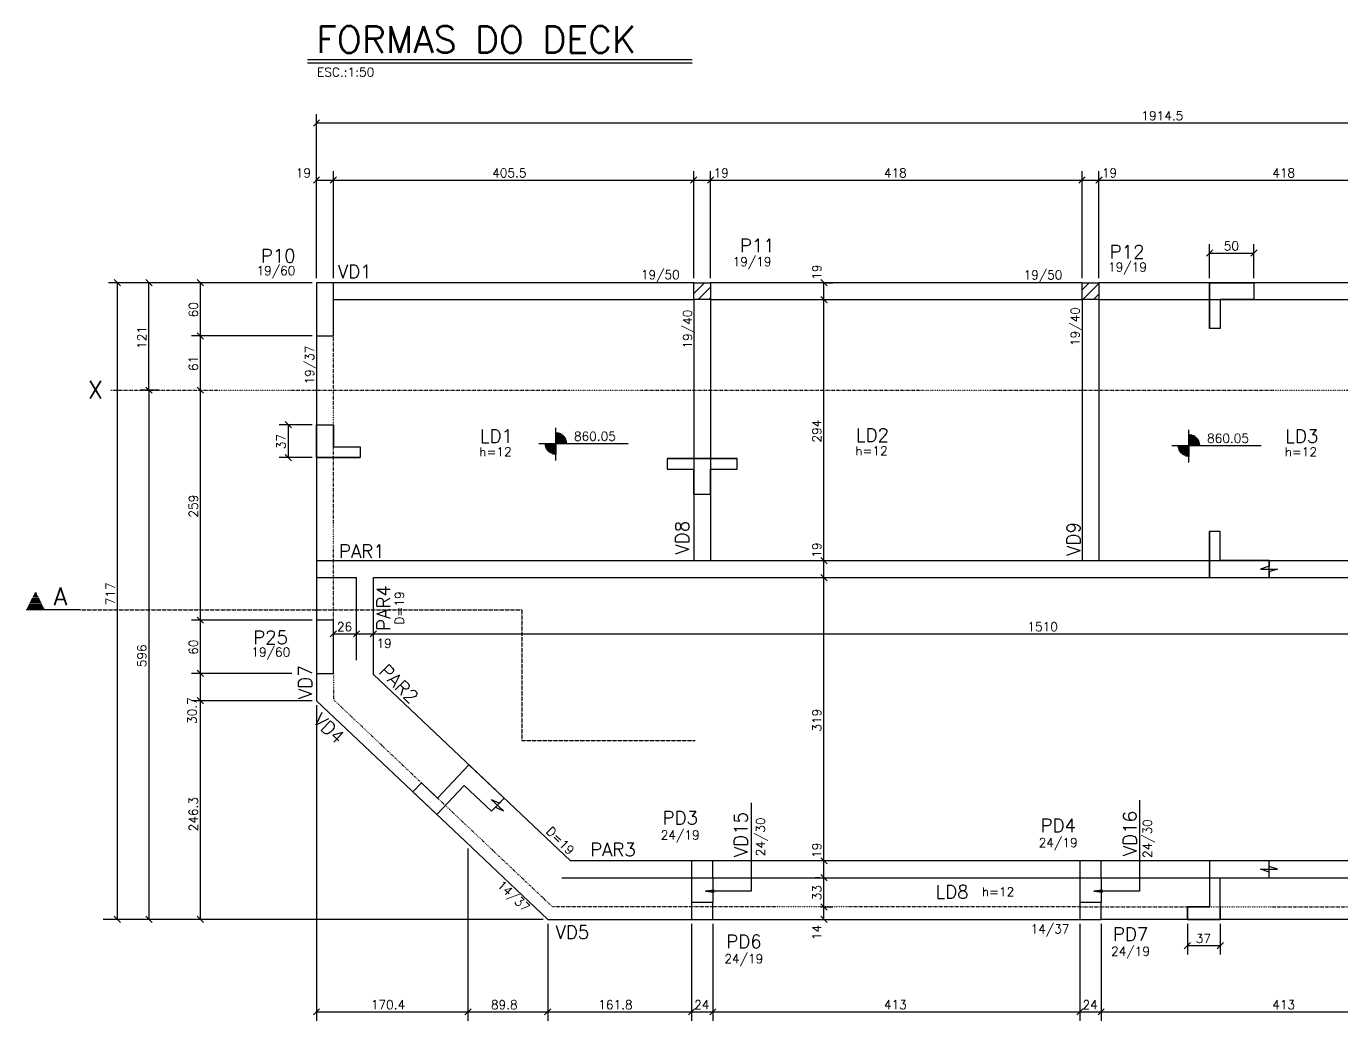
# Model space of a CAD drawing. Extents: x 1053 to 3876, y 1273 to 2418.
# Drawn here: x 1053 to 2533, y 1298 to 2418 of the extents above; entities that cross this region are included whole.
import ezdxf

# ---------------------------------------------------------------- set-up
doc = ezdxf.new("R2010")
doc.units = 0
doc.header["$MEASUREMENT"] = 0
doc.linetypes.add('ESTILO_TQS_0004', pattern=[2, 0.5, -0.4, 0.1, -0.4, 0.1, -0.5])
doc.linetypes.add('ESTILO_TQS_0005', pattern=[0.4, 0.3, -0.1])
for name, color, linetype in [('2', 2, 'CONTINUOUS'), ('3', 3, 'CONTINUOUS'), ('4', 4, 'CONTINUOUS'), ('6', 6, 'CONTINUOUS'), ('7', 7, 'CONTINUOUS'), ('8', 8, 'CONTINUOUS'), ('9', 9, 'CONTINUOUS')]:
    doc.layers.add(name, color=color, linetype=linetype)
doc.styles.get("Standard").update_dxf_attribs({"font": 'ROMANS.SHX'})

msp = doc.modelspace()

# ---------------------------------------------------------------- linework, layer by layer
at = {"layer": '2', "linetype": 'Continuous'}
for p, q in [((1376.074966, 2305.194829), (1383.146034, 2312.265897)), ((1376.074966, 2240.87586), (1383.146034, 2247.946928)), ((1395.074966, 2240.87586), (1402.146034, 2247.946928)), ((1395.074966, 2240.87586), (1402.146034, 2247.946928)), ((1800.574966, 2240.87586), (1807.646034, 2247.946928)), ((1800.574966, 2240.87586), (1807.646034, 2247.946928)), ((1819.574966, 2240.87586), (1826.646034, 2247.946928)), ((1819.574966, 2240.87586), (1826.646034, 2247.946928)), ((2237.574966, 2240.87586), (2244.646034, 2247.946928)), ((2237.574966, 2240.87586), (2244.646034, 2247.946928)), ((2256.574966, 2240.87586), (2263.646034, 2247.946928)), ((2256.574966, 2240.87586), (2263.646034, 2247.946928)), ((2381.077196, 2158.60652), (2388.148264, 2165.677588)), ((2431.077196, 2158.60652), (2438.148264, 2165.677588)), ((1159.146194, 2125.250343), (1152.075127, 2132.321411)), ((1194.5783, 2125.250343), (1187.507232, 2132.321411)), ((1252.570067, 2125.250343), (1245.498999, 2132.321411)), ((1252.570067, 2125.250343), (1245.498999, 2132.321411)), ((1252.570067, 2125.250343), (1245.498999, 2132.321411)), ((1954.182536, 2125.250343), (1947.111468, 2132.321411)), ((1954.182536, 2106.250343), (1947.111468, 2113.321411)), ((1954.182536, 2106.250343), (1947.111468, 2113.321411)), ((1252.570067, 2065.250343), (1245.498999, 2072.321411)), ((1252.570067, 2065.250343), (1245.498999, 2072.321411)), ((1187.507232, 2011.321411), (1194.5783, 2004.250343)), ((1187.507232, 2011.321411), (1194.5783, 2004.250343)), ((1194.5783, 2004.250343), (1187.507232, 2011.321411)), ((1194.5783, 2004.250343), (1187.507232, 2011.321411)), ((1252.570067, 2004.250343), (1245.498999, 2011.321411)), ((1252.570067, 2004.250343), (1245.498999, 2011.321411)), ((1344.229797, 1972.351046), (1351.300865, 1965.279979)), ((1344.229797, 1935.351046), (1351.300865, 1928.279979)), ((1954.182536, 1812.250343), (1947.111468, 1819.321411)), ((1954.182536, 1812.250343), (1947.111468, 1819.321411)), ((1954.182536, 1793.250343), (1947.111468, 1800.321411)), ((1954.182536, 1793.250343), (1947.111468, 1800.321411)), ((1252.570067, 1745.250343), (1245.498999, 1752.321411)), ((1252.570067, 1745.250343), (1245.498999, 1752.321411)), ((1395.074966, 1729.850884), (1402.146034, 1736.921952)), ((1421.074966, 1729.850884), (1428.146034, 1736.921952)), ((1421.074966, 1729.850884), (1428.146034, 1736.921952)), ((1440.074966, 1729.850884), (1447.146034, 1736.921952)), ((1440.074966, 1729.850884), (1447.146034, 1736.921952)), ((1252.570067, 1685.250343), (1245.498999, 1692.321411)), ((1252.570067, 1685.250343), (1245.498999, 1692.321411)), ((1252.570067, 1654.541492), (1245.498999, 1661.612559)), ((1252.570067, 1654.541492), (1245.498999, 1661.612559)), ((1954.182536, 1474.250343), (1947.111468, 1481.321411)), ((1954.182536, 1474.250343), (1947.111468, 1481.321411)), ((1954.182536, 1455.250343), (1947.111468, 1462.321411)), ((1954.182536, 1455.250343), (1947.111468, 1462.321411)), ((1954.182536, 1422.250343), (1947.111468, 1429.321411)), ((1954.182536, 1422.250343), (1947.111468, 1429.321411)), ((1159.146194, 1408.250343), (1152.075127, 1415.321411)), ((1187.507232, 1415.321411), (1194.5783, 1408.250343)), ((1252.570067, 1408.250343), (1245.498999, 1415.321411)), ((1954.182536, 1408.250343), (1947.111468, 1415.321411)), ((2356.077196, 1378.722086), (2363.148264, 1385.793154)), ((2393.077196, 1378.722086), (2400.148264, 1385.793154)), ((1376.074966, 1304.198962), (1383.146034, 1311.270029)), ((1546.47126, 1304.198962), (1553.542328, 1311.270029)), ((1546.47126, 1304.198962), (1553.542328, 1311.270029)), ((1636.272159, 1304.198962), (1643.343226, 1311.270029)), ((1636.272159, 1304.198962), (1643.343226, 1311.270029)), ((1798.074966, 1304.198962), (1805.146034, 1311.270029)), ((1798.074966, 1304.198962), (1805.146034, 1311.270029)), ((1822.074966, 1304.198962), (1829.146034, 1311.270029)), ((1822.074966, 1304.198962), (1829.146034, 1311.270029)), ((2235.074966, 1304.198962), (2242.146034, 1311.270029)), ((2235.074966, 1304.198962), (2242.146034, 1311.270029)), ((2259.074966, 1304.198962), (2266.146034, 1311.270029)), ((2259.074966, 1304.198962), (2266.146034, 1311.270029))]:
    msp.add_line(p, q, dxfattribs=at)
at = {"layer": '3', "linetype": 'Continuous'}
for p, q in [((1804.1105, 2116.651697), (1816.24468, 2128.785877)), ((1804.1105, 2128.672513), (1804.223864, 2128.785877)), ((1809.265495, 2109.785877), (1823.1105, 2123.630882)), ((2241.1105, 2120.902347), (2248.99403, 2128.785877)), ((2242.014845, 2109.785877), (2260.1105, 2127.881532)), ((1804.1105, 2109.785877), (1804.1105, 1815.785877)), ((1821.28631, 2109.785877), (1823.1105, 2111.610067)), ((1823.1105, 2109.785877), (1823.1105, 1815.785877)), ((2241.1105, 2109.785877), (2241.1105, 1815.785877)), ((2254.03566, 2109.785877), (2260.1105, 2115.860717)), ((2260.1105, 2109.785877), (2260.1105, 1815.785877)), ((1648.905595, 1928.645636), (1648.905595, 1965.500692)), ((1648.905595, 1960.252268), (1648.905595, 1935.252268)), ((1648.905595, 1959.64492), (1652.75472, 1959.64492)), ((1648.905595, 1958.852071), (1654.654058, 1958.852071)), ((1648.905595, 1958.059222), (1655.977853, 1958.059222)), ((1648.905595, 1957.266361), (1657.013115, 1957.266361)), ((1648.905595, 1956.473572), (1657.860454, 1956.473572)), ((1648.905595, 1955.680723), (1658.569463, 1955.680723)), ((1648.905595, 1954.887862), (1659.1688, 1954.887862)), ((1648.905595, 1954.095012), (1659.676822, 1954.095012)), ((2361.369972, 1926.383844), (2361.369972, 1963.2389)), ((2361.369972, 1957.990476), (2361.369972, 1932.990476)), ((2361.369972, 1957.383129), (2365.219096, 1957.383129)), ((2361.369972, 1956.590279), (2367.118434, 1956.590279)), ((2361.369972, 1955.79743), (2368.44223, 1955.79743)), ((2361.369972, 1955.004569), (2369.477491, 1955.004569)), ((2361.369972, 1954.21178), (2370.32483, 1954.21178)), ((1629.856702, 1947.752268), (1730.243465, 1947.752268)), ((1648.905548, 1946.959466), (1636.405548, 1946.959466)), ((1636.405595, 1947.752268), (1661.405595, 1947.752268)), ((1648.905548, 1946.166617), (1636.506542, 1946.166617)), ((1648.905548, 1945.373768), (1636.633905, 1945.373768)), ((1648.905548, 1944.580919), (1636.814531, 1944.580919)), ((1648.905548, 1943.788118), (1637.050804, 1943.788118)), ((1648.905548, 1942.995221), (1637.346109, 1942.995221)), ((1648.905548, 1942.20242), (1637.705167, 1942.20242)), ((1648.905548, 1941.409571), (1638.134321, 1941.409571)), ((1648.905548, 1940.616721), (1638.642343, 1940.616721)), ((1648.905548, 1939.823872), (1639.241727, 1939.823872)), ((1648.905595, 1953.302163), (1660.105976, 1953.302163)), ((1648.905595, 1952.509314), (1660.465034, 1952.509314)), ((1648.905595, 1951.716465), (1660.760339, 1951.716465)), ((1648.905595, 1950.923664), (1660.996612, 1950.923664)), ((1648.905595, 1950.130815), (1661.17719, 1950.130815)), ((1648.905595, 1949.337966), (1661.304601, 1949.337966)), ((1648.905595, 1948.545117), (1661.405595, 1948.545117)), ((2342.321078, 1945.490476), (2442.707842, 1945.490476)), ((2361.369924, 1944.697675), (2348.869924, 1944.697675)), ((2348.869972, 1945.490476), (2373.869972, 1945.490476)), ((2361.369924, 1943.904826), (2348.970918, 1943.904826)), ((2361.369924, 1943.111976), (2349.098281, 1943.111976)), ((2361.369924, 1942.319127), (2349.278907, 1942.319127)), ((2361.369924, 1941.526326), (2349.51518, 1941.526326)), ((2361.369924, 1940.733429), (2349.810485, 1940.733429)), ((2361.369924, 1939.940628), (2350.169544, 1939.940628)), ((2361.369972, 1953.418931), (2371.03384, 1953.418931)), ((2361.369972, 1952.62607), (2371.633176, 1952.62607)), ((2361.369972, 1951.833221), (2372.141198, 1951.833221)), ((2361.369972, 1951.040372), (2372.570352, 1951.040372)), ((2361.369972, 1950.247523), (2372.92941, 1950.247523)), ((2361.369972, 1949.454674), (2373.224716, 1949.454674)), ((2361.369972, 1948.661872), (2373.460988, 1948.661872)), ((2361.369972, 1947.869023), (2373.641567, 1947.869023)), ((2361.369972, 1947.076174), (2373.768977, 1947.076174)), ((2361.369972, 1946.283325), (2373.869972, 1946.283325)), ((1648.905548, 1939.031071), (1639.950689, 1939.031071)), ((1648.905548, 1938.238162), (1640.798029, 1938.238162)), ((1648.905548, 1937.445361), (1641.83329, 1937.445361)), ((1648.905548, 1936.652512), (1643.157085, 1936.652512)), ((1648.905548, 1935.859663), (1645.05647, 1935.859663)), ((2361.369924, 1939.147779), (2350.598697, 1939.147779)), ((2361.369924, 1938.35493), (2351.106719, 1938.35493)), ((2361.369924, 1937.562081), (2351.706104, 1937.562081)), ((2361.369924, 1936.769279), (2352.415065, 1936.769279)), ((2361.369924, 1935.976371), (2353.262405, 1935.976371)), ((2361.369924, 1935.183569), (2354.297666, 1935.183569)), ((2361.369924, 1934.39072), (2355.621461, 1934.39072)), ((2361.369924, 1933.597871), (2357.520847, 1933.597871)), ((1379.6105, 1815.785877), (3134.1105, 1815.785877)), ((1379.6105, 1796.785877), (1424.6105, 1796.785877)), ((1424.6105, 1703.606432), (1424.6105, 1796.785877)), ((1443.6105, 1687.621528), (1443.6105, 1796.785877)), ((1443.6105, 1796.785877), (2953.6105, 1796.785877)), ((1655.612495, 1458.785877), (2238.6105, 1458.785877)), ((1801.6105, 1458.785877), (1801.6105, 1430.785877)), ((1825.6105, 1458.785877), (1825.6105, 1430.785877)), ((2238.6105, 1458.785877), (2238.6105, 1430.785877)), ((2262.6105, 1458.785877), (2675.6105, 1458.785877)), ((2262.6105, 1458.785877), (2262.6105, 1430.785877)), ((2675.6105, 1411.785877), (2262.6105, 1411.785877))]:
    msp.add_line(p, q, dxfattribs=at)
at = {"layer": '3', "linetype": 'ESTILO_TQS_0004'}
for p, q in [((1398.6105, 1796.785877), (1398.6105, 2068.785877)), ((1398.6105, 1748.785877), (1398.6105, 1796.785877)), ((1825.6105, 1425.785877), (1645.382835, 1425.785877))]:
    msp.add_line(p, q, dxfattribs=at)
at = {"layer": '3', "linetype": 'Continuous'}
for points in [[(1588.1105, 2128.785877), (1398.6105, 2128.785877)], [(1804.1105, 2128.785877), (1588.1105, 2128.785877)], [(2241.1105, 2128.785877), (1823.1105, 2128.785877)], [(2678.1105, 2128.785877), (2260.1105, 2128.785877)], [(1398.6105, 2109.785877), (1804.1105, 2109.785877)], [(1823.1105, 2109.785877), (2241.1105, 2109.785877)], [(2260.1105, 2109.785877), (2678.1105, 2109.785877)], [(1379.6105, 2068.785877), (1379.6105, 1748.785877)], [(1379.6105, 1688.785877), (1379.6105, 1658.077026)], [(2953.6105, 1477.785877), (1665.291712, 1477.785877), (1443.6105, 1687.621528)], [(1379.6105, 1658.077026), (1547.259299, 1499.386559)], [(1547.259395, 1499.386468), (1639.807769, 1411.785877)], [(1639.807769, 1411.785877), (1801.6105, 1411.785877)], [(1825.6105, 1411.785877), (2238.6105, 1411.785877)]]:
    msp.add_lwpolyline(points, dxfattribs=at)
at = {"layer": '3', "linetype": 'ESTILO_TQS_0004'}
for points in [[(1398.6105, 1688.785877), (1398.6105, 1659.365624)], [(1645.382835, 1425.785877), (1398.6105, 1659.365624)], [(2238.6105, 1425.785877), (1825.6105, 1425.785877)], [(2238.6105, 1425.785877), (3112.6105, 1425.785877)]]:
    msp.add_lwpolyline(points, dxfattribs=at)
at = {"layer": '6', "linetype": 'Continuous'}
for p, q in [((1369.649646, 2379.993988), (1802.448254, 2379.993988)), ((1369.649646, 2376.397908), (1802.448254, 2376.397908)), ((2384.61273, 2128.785877), (2384.61273, 2077.244766)), ((2384.61273, 2128.785877), (2434.61273, 2128.785877)), ((2434.61273, 2128.785877), (2434.61273, 2109.785877)), ((2434.61273, 2109.785877), (2396.61273, 2109.785877)), ((2396.61273, 2109.785877), (2396.61273, 2077.244766)), ((1379.6105, 1943.815513), (1379.6105, 1968.815513)), ((1379.6105, 1968.815513), (1398.6105, 1968.815513)), ((1398.6105, 1943.815513), (1398.6105, 1968.815513)), ((1379.6105, 1931.815513), (1379.6105, 1943.815513)), ((1398.6105, 1943.815513), (1428.6105, 1943.815513)), ((1379.6105, 1931.815513), (1398.6105, 1931.815513)), ((1398.6105, 1931.815513), (1428.6105, 1931.815513)), ((1774.1105, 1930.815513), (1804.1105, 1930.815513)), ((1804.1105, 1930.815513), (1823.1105, 1930.815513)), ((1823.1105, 1930.815513), (1853.1105, 1930.815513)), ((1774.1105, 1918.815513), (1804.1105, 1918.815513)), ((1804.1105, 1890.815513), (1804.1105, 1918.815513)), ((1823.1105, 1890.815513), (1823.1105, 1918.815513)), ((1823.1105, 1918.815513), (1853.1105, 1918.815513)), ((1804.1105, 1890.815513), (1823.1105, 1890.815513)), ((2384.61273, 1796.785877), (2384.61273, 1848.785877)), ((2396.61273, 1815.785877), (2396.61273, 1848.785877)), ((2396.61273, 1815.785877), (2451.537807, 1815.785877)), ((2384.61273, 1796.785877), (2451.537807, 1796.785877)), ((1061.017809, 1776.486307), (1065.80436, 1776.486307)), ((1061.815563, 1778.081858), (1065.006611, 1778.081858)), ((1062.613312, 1779.677361), (1064.372263, 1779.677361)), ((1053.838012, 1762.126761), (1072.984156, 1762.126761)), ((1054.635761, 1763.722259), (1072.18636, 1763.722259)), ((1055.433509, 1765.317762), (1071.388612, 1765.317762)), ((1056.231311, 1766.913259), (1070.590863, 1766.913259)), ((1057.02906, 1768.50881), (1069.793114, 1768.50881)), ((1057.826808, 1770.104307), (1068.995366, 1770.104307)), ((1058.624563, 1771.69981), (1068.197605, 1771.69981)), ((1059.422312, 1773.295307), (1067.399857, 1773.295307)), ((1060.22006, 1774.89081), (1066.602108, 1774.89081)), ((1113.838014, 1760.531258), (1053.040263, 1760.531258)), ((1053.181312, 1760.61821), (1113.838014, 1760.61821)), ((2451.537807, 1477.785877), (2384.61273, 1477.785877)), ((2384.61273, 1477.785877), (2384.61273, 1425.785877)), ((2396.61273, 1425.785877), (2396.61273, 1458.785877)), ((2396.61273, 1458.785877), (2451.537807, 1458.785877)), ((2359.61273, 1411.785877), (2359.61273, 1425.785877)), ((2359.61273, 1425.785877), (2384.61273, 1425.785877)), ((2396.61273, 1425.785877), (2396.61273, 1411.785877)), ((2396.61273, 1411.785877), (2359.61273, 1411.785877))]:
    msp.add_line(p, q, dxfattribs=at)
at = {"layer": '7', "linetype": 'Continuous'}
for points in [[(1379.6105, 2068.785877), (1398.6105, 2068.785877), (1398.6105, 2128.785877), (1379.6105, 2128.785877), (1379.6105, 2068.785877)], [(1804.1105, 2128.785877), (1823.1105, 2128.785877), (1823.1105, 2109.785877), (1804.1105, 2109.785877), (1804.1105, 2128.785877)], [(2241.1105, 2128.785877), (2260.1105, 2128.785877), (2260.1105, 2109.785877), (2241.1105, 2109.785877), (2241.1105, 2128.785877)], [(1379.6105, 1688.785877), (1398.6105, 1688.785877), (1398.6105, 1748.785877), (1379.6105, 1748.785877), (1379.6105, 1688.785877)], [(1801.6105, 1458.785877), (1825.6105, 1458.785877), (1825.6105, 1477.785877), (1801.6105, 1477.785877), (1801.6105, 1458.785877)], [(2238.6105, 1458.785877), (2262.6105, 1458.785877), (2262.6105, 1477.785877), (2238.6105, 1477.785877), (2238.6105, 1458.785877)], [(1801.6105, 1411.785877), (1825.6105, 1411.785877), (1825.6105, 1430.785877), (1801.6105, 1430.785877), (1801.6105, 1411.785877)], [(2238.6105, 1411.785877), (2262.6105, 1411.785877), (2262.6105, 1430.785877), (2238.6105, 1430.785877), (2238.6105, 1411.785877)]]:
    msp.add_lwpolyline(points, dxfattribs=at)
at = {"layer": '8', "linetype": 'Continuous'}
for points in [[(2384.61273, 2077.244766), (2384.61273, 2128.785877), (2434.61273, 2128.785877), (2434.61273, 2109.785877), (2396.61273, 2109.785877), (2396.61273, 2077.244766), (2384.61273, 2077.244766)], [(1379.6105, 1931.815513), (1379.6105, 1943.815513), (1379.6105, 1968.815513), (1398.6105, 1968.815513), (1398.6105, 1943.815513), (1428.6105, 1943.815513), (1428.6105, 1931.815513), (1379.6105, 1931.815513)], [(1774.1105, 1930.815513), (1774.1105, 1918.815513), (1804.1105, 1918.815513), (1804.1105, 1890.815513), (1823.1105, 1890.815513), (1823.1105, 1918.815513), (1853.1105, 1918.815513), (1853.1105, 1930.815513), (1774.1105, 1930.815513)], [(2384.61273, 1848.785877), (2384.61273, 1796.785877), (2451.537807, 1796.785877), (2451.537807, 1815.785877), (2396.61273, 1815.785877), (2396.61273, 1848.785877), (2384.61273, 1848.785877)], [(1590.720607, 1548.372267), (1551.201884, 1585.779302), (1515.831041, 1548.411718), (1497.674433, 1565.597399), (1488.050517, 1555.429906), (1514.921909, 1529.99512), (1545.857499, 1562.677075), (1576.661295, 1533.519284), (1590.720607, 1548.372267)], [(2451.537807, 1477.785877), (2384.61273, 1477.785877), (2384.61273, 1425.785877), (2359.61273, 1425.785877), (2359.61273, 1411.785877), (2396.61273, 1411.785877), (2396.61273, 1458.785877), (2451.537807, 1458.785877), (2451.537807, 1477.785877)]]:
    msp.add_lwpolyline(points, dxfattribs=at)
at = {"layer": '9', "linetype": 'Continuous'}
for p, q in [((1379.6105, 2249.411394), (1379.6105, 2318.730363)), ((1379.6105, 2308.730363), (3294.1105, 2308.730363)), ((1379.6105, 2133.785877), (1379.6105, 2254.411394)), ((1398.6105, 2133.785877), (1398.6105, 2254.411394)), ((1804.1105, 2133.785877), (1804.1105, 2254.411394)), ((1823.1105, 2133.785877), (1823.1105, 2254.411394)), ((2241.1105, 2133.785877), (2241.1105, 2254.411394)), ((2260.1105, 2133.785877), (2260.1105, 2254.411394)), ((1379.6105, 2244.411394), (1398.6105, 2244.411394)), ((1398.6105, 2244.411394), (1804.1105, 2244.411394)), ((1804.1105, 2244.411394), (1823.1105, 2244.411394)), ((1823.1105, 2244.411394), (2241.1105, 2244.411394)), ((2241.1105, 2244.411394), (2260.1105, 2244.411394)), ((2260.1105, 2244.411394), (2678.1105, 2244.411394)), ((2384.61273, 2133.785877), (2384.61273, 2172.142054)), ((2384.61273, 2162.142054), (2434.61273, 2162.142054)), ((2434.61273, 2133.785877), (2434.61273, 2172.142054)), ((1234.034533, 2128.785877), (1145.610661, 2128.785877)), ((1155.610661, 1411.785877), (1155.610661, 2128.785877)), ((1244.034533, 2128.785877), (1181.042766, 2128.785877)), ((1191.042766, 2007.785877), (1191.042766, 2128.785877)), ((1374.6105, 2128.785877), (1239.034533, 2128.785877)), ((1268.938717, 2128.785877), (1239.034533, 2128.785877)), ((1249.034533, 2068.785877), (1249.034533, 2128.785877)), ((1950.647002, 2109.785877), (1950.647002, 2128.785877)), ((1953.101742, 2128.785877), (1960.647002, 2128.785877)), ((1950.034678, 2109.785877), (1960.647002, 2109.785877)), ((1950.647002, 1815.785877), (1950.647002, 2109.785877)), ((1374.6105, 2068.785877), (1239.034533, 2068.785877)), ((1249.034533, 2007.785877), (1249.034533, 2068.785877)), ((1202.473087, 2007.785877), (1181.042766, 2007.785877)), ((1197.473087, 2007.785877), (1181.042766, 2007.785877)), ((1197.473087, 2007.785877), (1181.042766, 2007.785877)), ((1191.042766, 2007.785877), (1191.042766, 1411.785877)), ((1249.034533, 1748.785877), (1249.034533, 2007.785877)), ((1374.6105, 1968.815513), (1337.765331, 1968.815513)), ((1347.765331, 1968.815513), (1347.765331, 1931.815513)), ((1374.6105, 1931.815513), (1337.765331, 1931.815513)), ((1949.397963, 1815.785877), (1960.647002, 1815.785877)), ((1950.647002, 1796.785877), (1950.647002, 1815.785877)), ((1947.297275, 1796.785877), (1960.647002, 1796.785877)), ((1950.647002, 1477.785877), (1950.647002, 1796.785877)), ((1374.6105, 1748.785877), (1239.034533, 1748.785877)), ((1249.034533, 1688.785877), (1249.034533, 1748.785877)), ((1398.6105, 1733.216948), (1398.6105, 1743.386418)), ((1398.6105, 1733.386418), (1424.6105, 1733.386418)), ((1424.6105, 1733.445944), (1424.6105, 1743.386418)), ((1424.6105, 1733.386418), (1443.6105, 1733.386418)), ((1443.6105, 1732.622532), (1443.6105, 1743.386418)), ((1443.6105, 1733.386418), (2953.6105, 1733.386418)), ((1351.75907, 1688.785877), (1239.034533, 1688.785877)), ((1249.034533, 1658.077026), (1249.034533, 1688.785877)), ((1374.6105, 1658.077026), (1239.034533, 1658.077026)), ((1249.034533, 1411.785877), (1249.034533, 1658.077026)), ((1379.6105, 1653.077026), (1379.6105, 1297.734496)), ((1550.006794, 1491.785877), (1550.006794, 1297.734496)), ((1947.055932, 1477.785877), (1940.647002, 1477.785877)), ((1950.647002, 1458.785877), (1950.647002, 1477.785877)), ((1945.960097, 1458.785877), (1940.647002, 1458.785877)), ((1950.647002, 1425.785877), (1950.647002, 1458.785877)), ((1947.349966, 1425.785877), (1960.647002, 1425.785877)), ((1950.647002, 1411.785877), (1950.647002, 1425.785877)), ((1186.042766, 1411.785877), (1139.504862, 1411.785877)), ((1186.042766, 1411.785877), (1145.610661, 1411.785877)), ((1176.042766, 1411.785877), (1145.610661, 1411.785877)), ((1244.034533, 1411.785877), (1181.042766, 1411.785877)), ((1634.807693, 1411.785877), (1239.034533, 1411.785877)), ((1639.807693, 1406.785877), (1639.807693, 1297.734496)), ((1801.6105, 1406.785877), (1801.6105, 1297.734496)), ((1825.6105, 1406.785877), (1825.6105, 1297.734496)), ((1948.602349, 1411.785877), (1960.647002, 1411.785877)), ((2238.6105, 1406.785877), (2238.6105, 1297.734496)), ((2262.6105, 1406.785877), (2262.6105, 1297.734496)), ((2359.61273, 1406.785877), (2359.61273, 1372.25762)), ((2396.61273, 1406.785877), (2396.61273, 1372.25762)), ((2359.61273, 1382.25762), (2396.61273, 1382.25762)), ((1379.6105, 1307.734496), (1550.006794, 1307.734496)), ((1550.006794, 1307.734496), (1639.807693, 1307.734496)), ((1639.807693, 1307.734496), (1801.6105, 1307.734496)), ((1801.6105, 1307.734496), (1825.6105, 1307.734496)), ((1825.6105, 1307.734496), (2238.6105, 1307.734496)), ((2238.6105, 1307.734496), (2262.6105, 1307.734496)), ((2262.6105, 1307.734496), (2675.6105, 1307.734496))]:
    msp.add_line(p, q, dxfattribs=at)
at = {"layer": '9', "linetype": 'ESTILO_TQS_0004'}
msp.add_line((1148.261743, 2007.785877), (3876.012835, 2007.785877), dxfattribs=at)
at = {"layer": '9', "linetype": 'ESTILO_TQS_0005'}
for p, q in [((1113.838014, 1760.531258), (1610.615577, 1760.531258)), ((1610.615577, 1760.531258), (1610.615577, 1613.162697)), ((1610.615577, 1613.162697), (1805.620352, 1613.162697)), ((2384.61273, 1425.785877), (2359.61273, 1425.785877))]:
    msp.add_line(p, q, dxfattribs=at)
at = {"layer": '9', "linetype": 'Continuous'}
for points in [[(2451.537807, 1815.785877), (2451.537807, 1809.452532), (2442.037807, 1806.285877), (2461.037807, 1806.285877), (2451.537807, 1803.119204), (2451.537807, 1796.785877)], [(1576.661295, 1533.519284), (1581.015071, 1538.118837), (1590.091264, 1533.887949), (1576.292629, 1546.949253), (1585.368835, 1542.718378), (1589.722599, 1547.317919)], [(1868.841574, 1543.127092), (1868.841574, 1443.60339), (1817.344817, 1443.60339), (1827.259265, 1444.908652), (1817.344817, 1443.60339), (1827.259265, 1442.298128)], [(2305.841574, 1546.198423), (2305.841574, 1443.60339), (2254.344817, 1443.60339), (2264.259265, 1444.908652), (2254.344817, 1443.60339), (2264.259265, 1442.298128)], [(2451.537807, 1458.785877), (2451.537807, 1465.119222), (2442.037807, 1468.285877), (2461.037807, 1468.285877), (2451.537807, 1471.45255), (2451.537807, 1477.785877)]]:
    msp.add_lwpolyline(points, dxfattribs=at)

# ---------------------------------------------------------------- texts
at = {"layer": '2', "linetype": 'Continuous'}
for s, p in [('ESC.:1:50', (1380.269129, 2360.920008)), ('1914.5', (2307.8605, 2311.730363)), ('19', (1356.27717, 2247.411394)), ('405.5', (1577.3605, 2247.411394)), ('19', (1826.44383, 2247.411394)), ('418', (2018.1105, 2247.411394)), ('19', (2263.44383, 2247.411394)), ('418', (2455.1105, 2247.411394)), ('50', (2400.61273, 2165.142054)), ('26', (1402.6105, 1736.386418)), ('1510', (2179.6105, 1736.386418)), ('19', (1447.157087, 1717.619799)), ('37', (2369.11273, 1385.25762)), ('170.4', (1440.808647, 1310.734496)), ('89.8', (1575.907243, 1310.734496)), ('161.8', (1696.709096, 1310.734496)), ('24', (1804.6105, 1310.734496)), ('413', (2018.1105, 1310.734496)), ('24', (2241.6105, 1310.734496)), ('413', (2455.1105, 1310.734496))]:
    msp.add_text(s, height=10, dxfattribs=at).set_placement(p)
for s, p in [('19', (1947.647002, 2132.119207)), ('60', (1246.034533, 2089.785877)), ('121', (1188.042766, 2054.285877)), ('61', (1246.034533, 2029.285877)), ('294', (1947.647002, 1948.785877)), ('37', (1344.765331, 1941.315513)), ('259', (1246.034533, 1864.285877)), ('19', (1947.647002, 1819.119207)), ('717', (1152.610661, 1765.577475)), ('596', (1188.042766, 1695.785877)), ('60', (1246.034533, 1709.785877)), ('30.7', (1244.608121, 1631.8533)), ('319', (1947.647002, 1623.285877)), ('246.3', (1246.034533, 1510.931451)), ('19', (1947.647002, 1481.119207)), ('33', (1947.647002, 1433.285877)), ('14', (1947.647002, 1388.452547))]:
    msp.add_text(s, height=10, rotation=90, dxfattribs=at).set_placement(p)
at = {"layer": '3', "linetype": 'Continuous'}
for s, p in [('19/60', (1312.111298, 2137.344)), ('19/19', (1847.896931, 2147.471617)), ('19/19', (2270.439691, 2141.404336)), ('19/50', (1744.63883, 2132.80732)), ('19/50', (2175.302597, 2132.535877)), ('860.05', (1669.332308, 1950.805193)), ('860.05', (2381.796685, 1948.543401)), ('h=12', (1562.776736, 1933.349679)), ('h=12', (1985.973169, 1934.448978)), ('h=12', (2469.143156, 1933.349679)), ('19/60', (1306.326593, 1707.870658)), ('24/19', (1767.01944, 1501.842487)), ('24/19', (2192.40564, 1493.255047)), ('h=12', (2128.329973, 1437.909412)), ('14/37', (2183.25076, 1396.067734)), ('24/19', (2273.819162, 1370.941337)), ('24/19', (1838.661285, 1362.538898))]:
    msp.add_text(s, height=10, dxfattribs=at).set_placement(p)
for s, rotation, p in [('19/40', 90, (1802.179749, 2054.665331)), ('19/40', 90, (2238.354127, 2057.506858)), ('19/37', 90, (1376.803999, 2014.214556)), ('D=19', 90, (1477.876762, 1743.865305)), ('24/30', 90, (1884.22501, 1482.848837)), ('D=19', 315, (1637.323783, 1510.008976)), ('24/30', 90, (2319.659768, 1480.885795)), ('14/37', 316.572, (1582.143199, 1449.517716))]:
    msp.add_text(s, height=10, rotation=rotation, dxfattribs=at).set_placement(p)
at = {"layer": '4', "linetype": 'Continuous'}
for s, p in [('P11', (1856.026395, 2163.062713)), ('P10', (1316.867378, 2151.66456)), ('P12', (2272.240354, 2156.030486)), ('VD1', (1403.581925, 2133.87302)), ('LD1', (1563.360571, 1948.599921)), ('LD2', (1986.557005, 1949.699219)), ('LD3', (2469.726991, 1948.599921)), ('PAR1', (1404.899219, 1818.943424)), ('P25', (1308.314703, 1721.876603)), ('PD3', (1769.059351, 1518.706529)), ('PD4', (2194.445551, 1510.119089)), ('PAR3', (1687.480518, 1482.870885)), ('LD8', (2076.174998, 1435.505179)), ('VD5', (1648.544583, 1389.927041)), ('PD6', (1840.701197, 1379.40294)), ('PD7', (2275.859074, 1387.805379))]:
    msp.add_text(s, height=15, dxfattribs=at).set_placement(p)
for s, rotation, p in [('VD8', 90, (1798.569882, 1822.760118)), ('VD9', 90, (2239.006551, 1821.339355)), ('PAR4', 90, (1462.651174, 1736.72834)), ('VD7', 90, (1374.471993, 1660.082704)), ('PAR2', 315, (1448.774007, 1689.955374)), ('VD4', 316.572, (1374.7633, 1634.330205)), ('VD15', 90, (1864.548062, 1482.097273)), ('VD16', 90, (2302.50673, 1483.219011))]:
    msp.add_text(s, height=15, rotation=rotation, dxfattribs=at).set_placement(p)
at = {"layer": '6', "linetype": 'Continuous'}
for s, height, p in [('FORMAS DO DECK', 30, (1379.164193, 2387.518077)), ('X', 20, (1122.27246, 1998.421697)), ('A', 20, (1083.838014, 1765.531258))]:
    msp.add_text(s, height=height, dxfattribs=at).set_placement(p)

doc.saveas('drawing.dxf')
